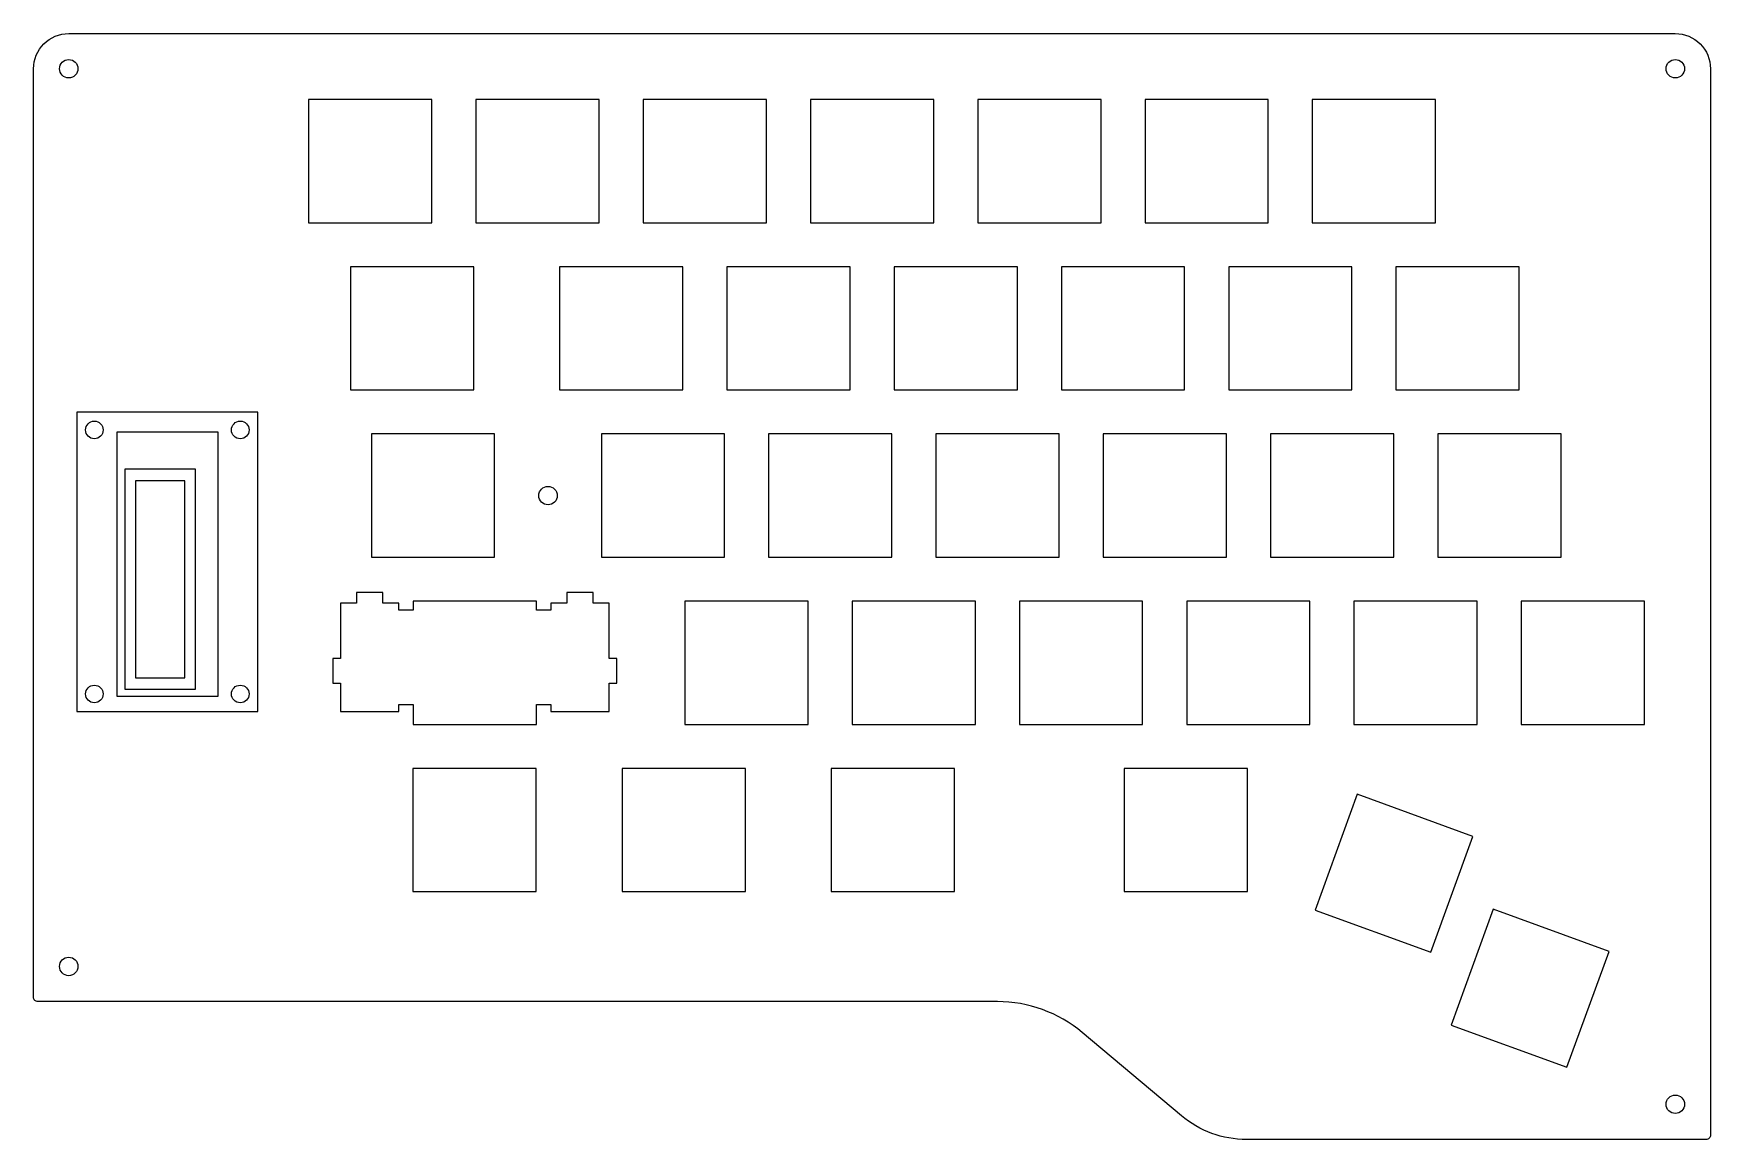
# Model space of a CAD drawing. Header units: millimetres. Extents: x 5 to 195, y -131 to -5.
import ezdxf

# ---------------------------------------------------------------- set-up
doc = ezdxf.new("R2010")
doc.units = ezdxf.units.MM
doc.layers.get('0').update_dxf_attribs({"linetype": 'CONTINUOUS'})

msp = doc.modelspace()

# ---------------------------------------------------------------- linework, layer by layer
msp.add_lwpolyline([(5.5, -115, -0.414214), (5, -114.5), (5, -9, -0.414214), (9, -5), (191.48, -5, -0.414214), (195.48, -9), (195.48, -130.16, -0.414214), (194.98, -130.66), (142.78, -130.66, -0.176327), (135.39, -127.97), (124.12, -118.51, 0.176327), (114.48, -115)], format="xyb", close=True)
for points in [[(50.25, -12.5), (36.25, -12.5), (36.25, -26.5), (50.25, -26.5)], [(69.25, -12.5), (55.25, -12.5), (55.25, -26.5), (69.25, -26.5)], [(74.25, -26.5), (88.25, -26.5), (88.25, -12.5), (74.25, -12.5)], [(93.25, -12.5), (93.25, -26.5), (107.25, -26.5), (107.25, -12.5)], [(112.25, -12.5), (112.25, -26.5), (126.25, -26.5), (126.25, -12.5)], [(131.25, -12.5), (131.25, -26.5), (145.25, -26.5), (145.25, -12.5)], [(150.25, -26.5), (164.25, -26.5), (164.25, -12.5), (150.25, -12.5)], [(55, -31.5), (41, -31.5), (41, -45.5), (55, -45.5)], [(78.75, -45.5), (78.75, -31.5), (64.75, -31.5), (64.75, -45.5)], [(83.75, -45.5), (97.75, -45.5), (97.75, -31.5), (83.75, -31.5)], [(102.75, -31.5), (102.75, -45.5), (116.75, -45.5), (116.75, -31.5)], [(135.75, -31.5), (121.75, -31.5), (121.75, -45.5), (135.75, -45.5)], [(154.75, -31.5), (140.75, -31.5), (140.75, -45.5), (154.75, -45.5)], [(173.75, -45.5), (173.75, -31.5), (159.75, -31.5), (159.75, -45.5)], [(9.91, -82.04), (30.48, -82.04), (30.48, -48.04), (9.91, -48.04)], [(14.48, -80.29), (25.98, -80.29), (25.98, -50.29), (14.48, -50.29)], [(43.37, -64.5), (57.37, -64.5), (57.37, -50.5), (43.37, -50.5)], [(83.5, -50.5), (69.5, -50.5), (69.5, -64.5), (83.5, -64.5)], [(102.5, -50.5), (88.5, -50.5), (88.5, -64.5), (102.5, -64.5)], [(121.5, -50.5), (107.5, -50.5), (107.5, -64.5), (121.5, -64.5)], [(126.5, -64.5), (140.5, -64.5), (140.5, -50.5), (126.5, -50.5)], [(159.5, -50.5), (145.5, -50.5), (145.5, -64.5), (159.5, -64.5)], [(178.5, -64.5), (178.5, -50.5), (164.5, -50.5), (164.5, -64.5)], [(15.38, -54.5), (15.38, -79.5), (23.38, -79.5), (23.38, -54.5)], [(16.58, -78.19), (22.17, -78.19), (22.17, -55.81), (16.58, -55.81)], [(48.13, -70.53), (46.51, -70.53), (46.51, -69.73), (44.69, -69.73), (44.69, -68.53), (41.69, -68.53), (41.69, -69.73), (39.86, -69.73), (39.86, -76), (38.99, -76), (38.99, -78.8), (39.86, -78.8), (39.86, -82.03), (46.51, -82.03), (46.51, -81.23), (48.13, -81.23), (48.13, -83.5), (62.12, -83.5), (62.12, -81.23), (63.74, -81.23), (63.74, -82.03), (70.39, -82.03), (70.39, -78.8), (71.26, -78.8), (71.26, -76), (70.39, -76), (70.39, -69.73), (68.56, -69.73), (68.56, -68.53), (65.56, -68.53), (65.56, -69.73), (63.74, -69.73), (63.74, -70.53), (62.12, -70.53), (62.12, -69.5), (48.13, -69.5)], [(78.98, -83.5), (92.98, -83.5), (92.98, -69.5), (78.98, -69.5)], [(111.98, -83.5), (111.98, -69.5), (97.98, -69.5), (97.98, -83.5)], [(116.98, -69.5), (116.98, -83.5), (130.98, -83.5), (130.98, -69.5)], [(135.98, -69.5), (135.98, -83.5), (149.98, -83.5), (149.98, -69.5)], [(168.98, -83.5), (168.98, -69.5), (154.98, -69.5), (154.98, -83.5)], [(187.98, -69.5), (173.98, -69.5), (173.98, -83.5), (187.98, -83.5)], [(62.1, -88.5), (48.1, -88.5), (48.1, -102.5), (62.1, -102.5)], [(71.85, -102.5), (85.85, -102.5), (85.85, -88.5), (71.85, -88.5)], [(109.6, -102.5), (109.6, -88.5), (95.6, -88.5), (95.6, -102.5)], [(128.88, -88.5), (128.88, -102.5), (142.88, -102.5), (142.88, -88.5)], [(168.5, -96.22), (155.35, -91.44), (150.56, -104.59), (163.71, -109.38)], [(170.81, -104.51), (166.02, -117.67), (179.17, -122.46), (183.96, -109.3)]]:
    msp.add_lwpolyline(points, close=True)
for centre, radius in [((9, -9), 1.05), ((191.48, -9), 1.05), ((11.91, -50.04), 1), ((28.48, -50.04), 1), ((63.44, -57.5), 1.05), ((11.91, -80.04), 1), ((28.48, -80.04), 1), ((9, -111), 1.05), ((191.48, -126.66), 1.05)]:
    msp.add_circle(centre, radius)

doc.saveas('drawing.dxf')
